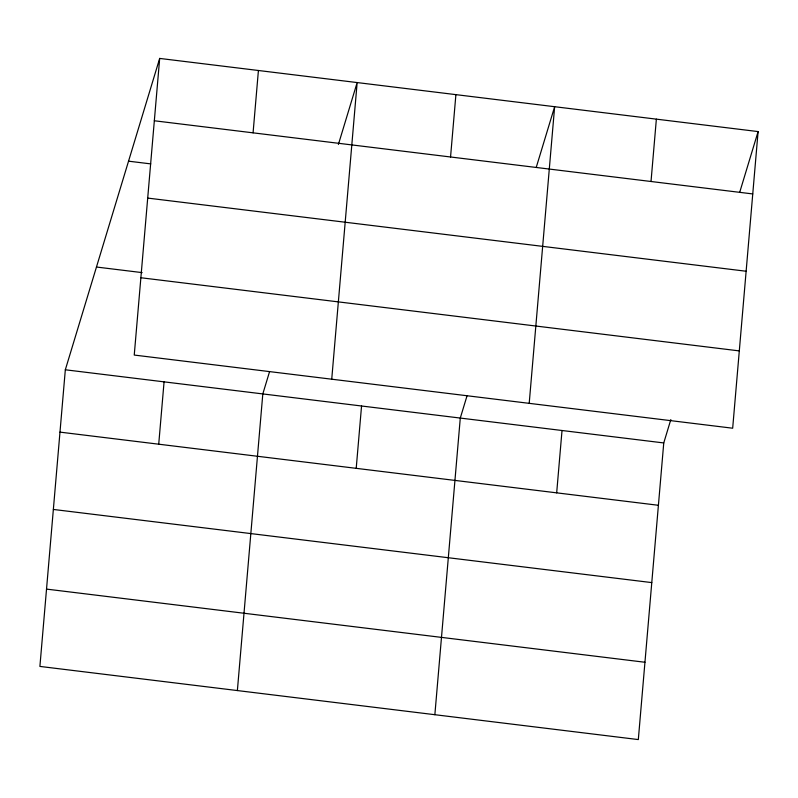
<?xml version="1.0" encoding="UTF-8"?>
<svg xmlns="http://www.w3.org/2000/svg" width="798" height="798" viewBox="0 0 798 798"><rect width="100%" height="100%" fill="white"/><g stroke="black" fill="none" stroke-linecap="round" stroke-linejoin="round"><path stroke-width="1.2" d="M159.68 58.424L134.244 355.06L732.674 428.217L758.1 131.58L159.68 58.424L65.326 369.783L39.9 666.42L638.32 739.576L663.756 442.94L670.829 419.588M158.722 444.197L164.069 381.853M253.076 132.847L258.412 70.493M237.375 690.559L262.811 393.923L269.534 371.738M331.729 379.2L357.155 82.563L338.402 144.448M356.207 468.346L361.554 405.992M450.551 156.987L455.897 94.633M434.86 714.699L460.286 418.072L467.01 395.888M529.204 403.339L554.64 106.713L536.236 167.42M556.675 492.855L562.021 430.501M651.018 181.495L656.365 119.141M739.706 192.298L758.1 131.58M154.333 120.767L752.753 193.934M128.538 161.176L150.762 163.889M147.7 198.084L746.13 271.24M96.468 267.031L142.134 272.617M140.877 277.744L739.297 350.901M65.326 369.783L663.756 442.94M59.99 432.127L658.41 505.284M53.356 509.443L651.776 582.6M46.523 589.104L644.954 662.26"/></g></svg>
